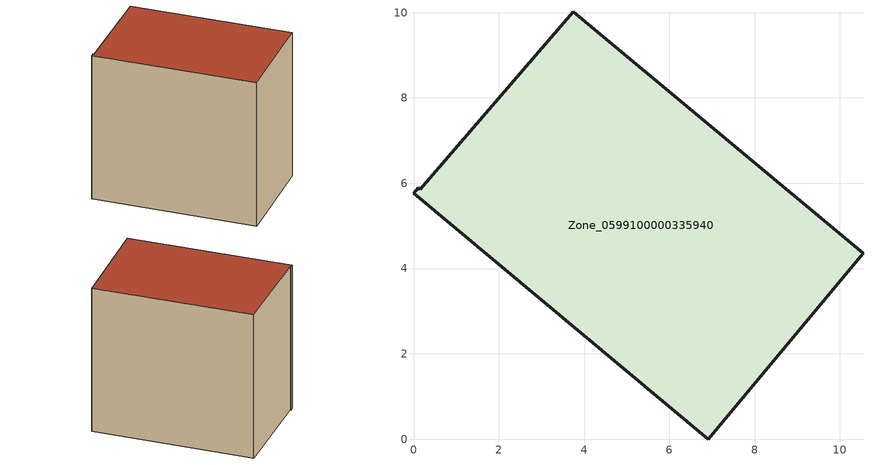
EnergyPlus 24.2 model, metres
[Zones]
Zone_0599100000335940
 floor ground (C_G): 3.75,10.02 10.54,4.36 6.91,0 0,5.76 0.11,5.9 0.15,5.86 z0
 wall outside (C_F): 6.91,0 10.54,4.36 3.75,10.02 0.15,5.86 0.11,5.9 0,5.76 6.91,0 z0:8.44
 roof outside (C_R): 10.54,4.36 3.75,10.02 0.15,5.86 0.11,5.9 0,5.76 6.91,0 z8.44
[BUILDING]
Pand.0599100000335940: North Axis=0; Terrain=City; Loads Convergence Tolerance Value=0.04; Temperature Convergence Tolerance Value=0.4; Solar Distribution=FullExterior; Maximum Number of Warmup Days=25; Minimum Number of Warmup Days=1
[Site:Location]
Rotterdam.The.Hague.AP_ZH_NLD Design_Conditions: Latitude=51.96; Longitude=4.45; Time Zone=1; Elevation=-4.5
[SITE:GROUNDTEMPERATURE:BUILDINGSURFACE]
18, 18, 18, 18, 18, 18, 18, 18, 18, 18, 18, 18
[MATERIAL] Thermal Absorptance=0.9; Solar Absorptance=0.7; Visible Absorptance=0.7
Name | Roughness | Thickness | Conductivity | Density | Specific Heat
G.TC.1975-1991 | MediumSmooth | 0.15 | 0.288461 | 540 | 1210
F.TC.1975-1991 | Rough | 0.3 | 0.230769 | 1920 | 840
R.TC.1975-1991 | MediumRough | 0.2 | 0.153846 | 1500 | 1000
[CONSTRUCTION]
C_G: G.TC.1975-1991
C_F: F.TC.1975-1991
C_R: R.TC.1975-1991
[ZONE]
Zone_0599100000335940: Type=1; Multiplier=1; Ceiling Height=Autocalculate; Volume=Autocalculate; Floor Area=autocalculate; Part of Total Floor Area=Yes
[ZONEINFILTRATION:DESIGNFLOWRATE]
Infil_Zone_0599100000335940: Zone or ZoneList or Space or SpaceList=Zone_0599100000335940; Schedule=AlwaysOn; Design Flow Rate Calculation Method=Flow/Area; Flow Rate per Floor Area=0.003; Constant Term Coefficient=1; Temperature Term Coefficient=0; Velocity Term Coefficient=0; Velocity Squared Term Coefficient=0
[HVACTEMPLATE:ZONE:IDEALLOADSAIRSYSTEM]
Zone_0599100000335940: Maximum Heating Supply Air Temperature=50; Minimum Cooling Supply Air Temperature=13; Maximum Heating Supply Air Humidity Ratio=0.0156; Minimum Cooling Supply Air Humidity Ratio=0.0077; Heating Limit=NoLimit; Cooling Limit=NoLimit; Dehumidification Control Type=ConstantSensibleHeatRatio; Cooling Sensible Heat Ratio=0.7; Dehumidification Setpoint=60; Humidification Control Type=None; Humidification Setpoint=30; Outdoor Air Method=None; Outdoor Air Flow Rate per Person=0.00944; Outdoor Air Flow Rate per Zone Floor Area=0; Outdoor Air Flow Rate per Zone=0; Demand Controlled Ventilation Type=None; Outdoor Air Economizer Type=NoEconomizer; Heat Recovery Type=None; Sensible Heat Recovery Effectiveness=0.7; Latent Heat Recovery Effectiveness=0.65
[ZONECONTROL:THERMOSTAT]
ThermostatControl_Zone_0599100000335940: Zone or ZoneList=Zone_0599100000335940; Control Type Schedule=DualSetpointControlType; Control 1=Thermostat_Zone_0599100000335940; Temperature Difference Between Cutout And Setpoint=0
[THERMOSTATSETPOINT:DUALSETPOINT]
Thermostat_Zone_0599100000335940: Heating Setpoint Temperature Schedule=HeatingSetpoint_Zone_0599100000335940; Cooling Setpoint Temperature Schedule=CoolingSetpoint_Zone_0599100000335940
[SCHEDULE:COMPACT]
HeatingSetpoint_Zone_0599100000335940: Through: 12/31, For: AllDays, Until: 24:00, 21
CoolingSetpoint_Zone_0599100000335940: Through: 12/31, For: AllDays, Until: 24:00, 24
DualSetpointControlType: Through: 12/31, For: AllDays, Until: 24:00, 4
AlwaysOn: Through: 12/31, For: AllDays, Until: 24:00, 1
